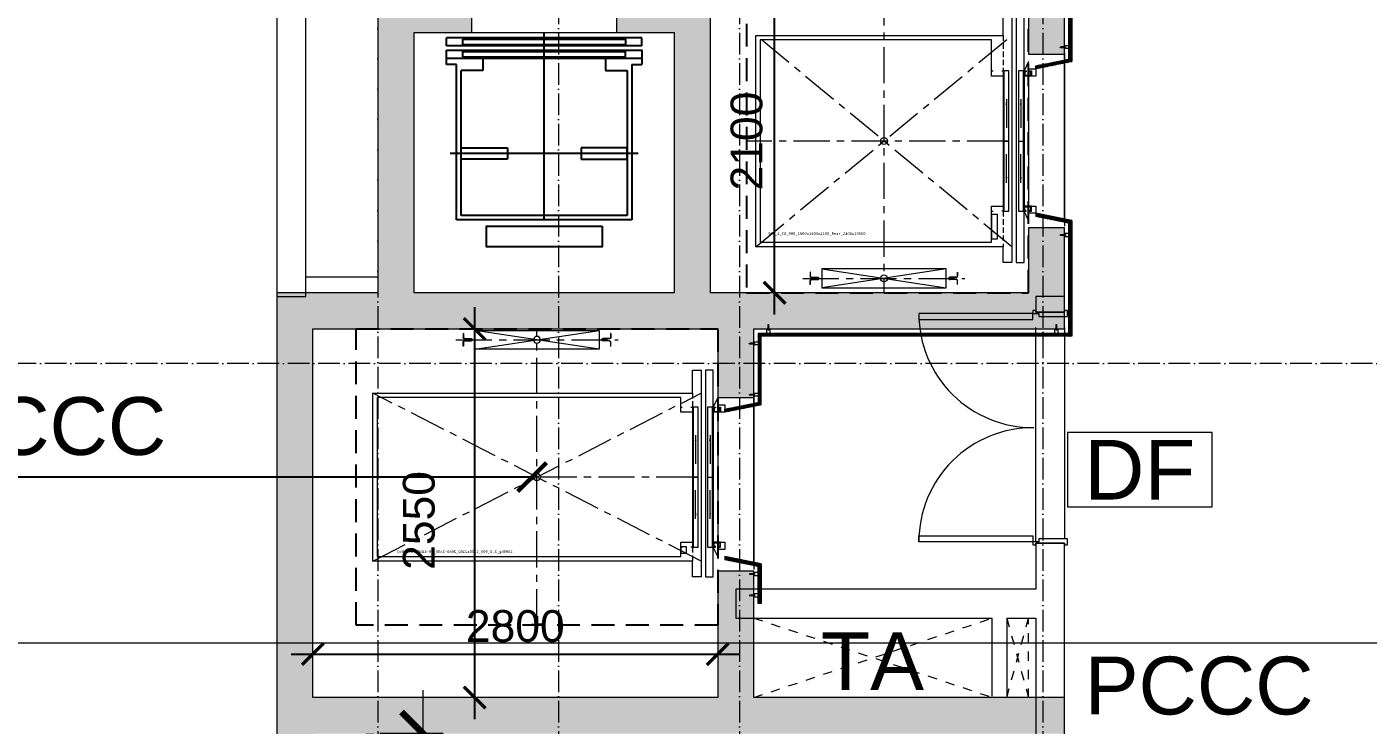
# Model space of a CAD drawing. Header units: millimetres. Extents: x -55734 to 162275, y 47779 to 197208.
# Drawn here: x 21021 to 30300, y 90943 to 95775 of the extents above; entities that cross this region are included whole.
import ezdxf
from ezdxf.enums import TextEntityAlignment as Align

# ---------------------------------------------------------------- set-up
doc = ezdxf.new("R2010")
doc.units = ezdxf.units.MM
for name, pattern in [('CENTERX2', [4, 2.5, -0.5, 0.5, -0.5]), ('Dash', [6.35, 3.175, -3.175]), ('Grid Line', [4.2, 3, -0.6, 0, -0.6]), ('HIDDEN', [0.375, 0.25, -0.125]), ('HIDDEN2', [4.7625, 3.175, -1.5875])]:
    doc.linetypes.add(name, pattern=pattern)
for name, color, linetype, lineweight in [('A-DETL-GENF-HDLN', 161, 'Dash', 5), ('CHU', 181, 'Continuous', 5), ('CUA', 31, 'Continuous', 9), ('DIM', 1, 'Continuous', 5), ('G-ANNO-SYMB', 111, 'Continuous', 5), ('GRA', 211, 'Continuous', 9), ('LAT-GACH', 140, 'Continuous', 13), ('NET-CAT', 3, 'Continuous', 15), ('NET-THAY', 2, 'Continuous', 9), ('THIET-BI-1', 26, 'Continuous', 5), ('TRUC', 225, 'Continuous', 5), ('Y-GHI CHU PCCC$0$Z-CT1-GHI CHU TT$0$KI-HIEU', 6, 'Continuous', 13)]:
    doc.layers.add(name, color=color, linetype=linetype, lineweight=lineweight)
doc.layers.add('Core - tb$0$CT3 MBT 11-31$0$Nqh-ME-01', color=8, linetype='Continuous')
doc.styles.add('Arial_3', font='Font - TrueType - Arial.ttf', dxfattribs={"height": 500})
doc.styles.add('hoistway plan', font='chhbg.shx', dxfattribs={"height": 45})
doc.styles.add('TA1', font='Font - TrueType - Arial.ttf')
doc.styles.add('Y-GHI CHU PCCC$0$Arial', font='Font - TrueType - Arial.ttf')
doc.dimstyles.new('D_100', dxfattribs={"dimtxt": 220, "dimasz": 150, "dimexe": 150, "dimexo": 150, "dimgap": 80, "dimtad": 1, "dimdec": 0, "dimzin": 9, "dimtxsty": 'TA1', "dimblk": 'ARCHTICK', "dimcen": 1, "dimdle": 150, "dimclrd": 256, "dimclre": 256, "dimclrt": 7, "dimadec": 0, "dimazin": 0, "dimtfac": 1, "dimtdec": 0, "dimtix": 1, "dimtmove": 1, "dimatfit": 3, "dimfxl": 1, "dimtolj": 1, "dimtzin": 0, "dimlwd": -1, "dimlwe": -1, "dimarcsym": 0})
doc.dimstyles.new('D_200_KTx2', dxfattribs={"dimtxt": 400, "dimasz": 300, "dimexe": 300, "dimexo": 300, "dimgap": 160, "dimtad": 1, "dimdec": 0, "dimzin": 9, "dimtxsty": 'TA1', "dimblk": 'ARCHTICK', "dimcen": 1, "dimdle": 300, "dimclrd": 256, "dimclre": 256, "dimclrt": 7, "dimadec": 0, "dimazin": 0, "dimtfac": 1, "dimtdec": 0, "dimtix": 1, "dimtmove": 1, "dimatfit": 3, "dimldrblk": 'ARCHTICK', "dimfxl": 1, "dimtolj": 1, "dimtzin": 0, "dimlwd": -1, "dimlwe": -1, "dimarcsym": 0})
doc.dimstyles.new('hoistway plan', dxfattribs={"dimtxt": 45, "dimasz": 17, "dimexe": 15, "dimexo": 20, "dimgap": 25, "dimtad": 1, "dimdec": 0, "dimzin": 0, "dimdsep": 46, "dimtxsty": 'hoistway plan', "dimblk": 'DOT', "dimcen": 50, "dimclrd": 8, "dimclre": 8, "dimclrt": 3, "dimadec": 0, "dimazin": 0, "dimtfac": 1, "dimtdec": 0, "dimtmove": 1, "dimatfit": 3, "dimfxl": 1, "dimtolj": 1, "dimtzin": 0, "dimarcsym": 0})
pattern_1 = [(240.2551187, (156993.5025, 23438.0964), (5.42651964, -3.10086836), []), (330.2551187, (156993.5025, 23438.0964), (3.10086836, 5.42651964), [])]
pattern_2 = [(240.2551187, (159143.5025, 25813.0964), (5.42651964, -3.10086836), []), (330.2551187, (159143.5025, 25813.0964), (3.10086836, 5.42651964), [])]

# ---------------------------------------------------------------- blocks, each defined once
blk = doc.blocks.new('_DOT')
at = {"color": 0, "linetype": 'ByBlock'}
blk.add_line((-0.5, 0), (-1, 0), dxfattribs=at)
at = {"color": 0, "linetype": 'ByBlock', "const_width": 0.5}
blk.add_lwpolyline([(-0.25, 0, 1), (0.25, 0, 1)], format="xyb", close=True, dxfattribs=at)
blk = doc.blocks.new('A$C1F5A74C7')
at = {"color": 0, "lineweight": 5}
for p, q in [((0, 10), (0, 12)), ((0, 10), (21, 10)), ((3, 8), (3, 10)), ((3, 5), (3, 7)), ((5, 91), (10, 94)), ((5, 91), (5, 29)), ((5, 91), (15, 91)), ((6, 78), (5, 75)), ((5, 75), (8, 75)), ((6, 72), (5, 69)), ((5, 69), (8, 69)), ((6, 66), (5, 63)), ((5, 63), (8, 63)), ((6, 60), (5, 57)), ((5, 57), (8, 57)), ((6, 54), (5, 51)), ((5, 51), (8, 51)), ((5, 49), (8, 49)), ((5, 10), (5, 29)), ((8, 5), (5, 5)), ((7, 80), (6, 78)), ((6, 78), (10, 78)), ((8, 73), (6, 72)), ((8, 67), (6, 66)), ((8, 61), (6, 60)), ((8, 55), (6, 54)), ((8, 82), (7, 80)), ((7, 81), (10, 81)), ((7, 80), (10, 80)), ((7, 29), (7, 76)), ((7, 10), (7, 31)), ((7, 9), (7, 10)), ((7, 5), (7, 8)), ((7, 5), (7, 5)), ((9, 84), (8, 82)), ((8, 83), (10, 83)), ((8, 73), (8, 75)), ((8, 69), (8, 67)), ((8, 61), (8, 63)), ((8, 57), (8, 55)), ((8, 51), (8, 49)), ((10, 87), (9, 85)), ((9, 85), (12, 86)), ((10, 5), (9, 5)), ((10, 99), (10, 11)), ((10, 94), (15, 91)), ((10, 87), (12, 85)), ((10, 41), (10, 80)), ((10, 78), (15, 78)), ((10, 41), (11, 41)), ((10, 13), (10, 0)), ((12, 5), (10, 5)), ((11, 84), (13, 84)), ((11, 81), (14, 82)), ((11, 41), (11, 80)), ((11, 80), (14, 80)), ((12, 84), (12, 83)), ((12, 73), (12, 75)), ((12, 75), (15, 75)), ((12, 73), (15, 72)), ((12, 69), (12, 67)), ((12, 69), (15, 69)), ((12, 67), (15, 66)), ((12, 61), (12, 63)), ((12, 63), (15, 63)), ((12, 61), (15, 60)), ((12, 57), (12, 55)), ((12, 57), (15, 57)), ((12, 55), (15, 54)), ((12, 49), (12, 51)), ((12, 51), (15, 51)), ((12, 49), (15, 49)), ((12, 5), (12, 5)), ((13, 82), (14, 80)), ((16, 5), (13, 5)), ((14, 80), (15, 78)), ((14, 29), (14, 76)), ((14, 10), (14, 31)), ((14, 9), (14, 10)), ((14, 5), (14, 8)), ((15, 91), (15, 29)), ((15, 78), (15, 75)), ((15, 72), (15, 69)), ((15, 66), (15, 63)), ((15, 60), (15, 57)), ((15, 54), (15, 51)), ((15, 10), (15, 29)), ((18, 10), (18, 8)), ((18, 7), (18, 5)), ((21, 10), (21, 12))]:
    blk.add_line(p, q, dxfattribs=at)
for centre, radius, start, end in [((5, 7), 2.77, 227.3489, 309.0524), ((10, 15), 10.9, 250.5292, 255.5659), ((10, 15), 10.9, 263.51, 276.4907), ((10, 15), 10.9, 284.1671, 289.4715), ((16, 7), 2.77, 230.845, 312.6565)]:
    blk.add_arc(centre, radius, start, end, dxfattribs=at)
blk = doc.blocks.new('*U73')
for p, q in [((11.2, 0), (10.7, 0)), ((11.7, 0), (11.2, 0)), ((12.4, 0), (12.2, 0)), ((14.1, 0), (12.9, 0)), ((14.1, 2.9), (14.1, 4)), ((14.1, 2.4), (14.1, 2.9)), ((14.1, 1.8), (14.1, 1.9)), ((14.1, 0), (14.1, 1.2)), ((14.1, 0), (14.1, -1.2)), ((14.1, 0), (15.4, 0)), ((15.9, 0), (16, 0)), ((16.6, 0), (17, 0)), ((17, 0), (18.1, 0)), ((47.7, 10), (47.7, -10)), ((14.1, -1.8), (14.1, -1.9)), ((14.1, -2.4), (14.1, -2.9)), ((14.1, -2.9), (14.1, -4))]:
    blk.add_line(p, q)
blk.add_lwpolyline([(50, 10), (9.5, 10, 0.414215), (7.5, 8), (7.5, -8, 0.414214), (9.5, -10), (50, -10)], format="xyb")
for radius in [2.9, 0.712]:
    blk.add_circle((14.1, 0), radius)
at = {"extrusion": (0, 0, -1), "xscale": 0.3999999999068677, "yscale": 0.3999999999068677, "zscale": -0.4, "rotation": 90.00000000000001}
blk.add_blockref('A$C1F5A74C7', (-42.8, -4.2), dxfattribs=at)
blk = doc.blocks.new('_ARCHTICK')
at = {"color": 0, "linetype": 'ByBlock', "const_width": 0.15}
blk.add_lwpolyline([(-0.5, -0.5), (0.5, 0.5)], dxfattribs=at)
blk = doc.blocks.new('*D63')
at = {"layer": 'Defpoints', "transparency": 16777216}
for p, q in [((1368.5, 5700), (1368.5, 2850)), ((1218.5, 5550), (1218.5, 5550)), ((1218.5, 3000), (1218.5, 3000))]:
    blk.add_line(p, q, dxfattribs=at)
at = {"layer": 'Defpoints', "color": 0, "transparency": 16777216}
for p in [(1368.5, 5550), (1368.5, 3000), (1368.5, 3000)]:
    blk.add_point(p, dxfattribs=at)
at = {"layer": 'Defpoints', "transparency": 16777216, "xscale": 150, "yscale": 150, "zscale": 150}
for p, rotation in [((1368.5, 5550), 89.99999999999993), ((1368.5, 3000), 269.9999999999999)]:
    blk.add_blockref('_ARCHTICK', p, dxfattribs=dict(at, rotation=rotation))
at = {"layer": 'Defpoints', "color": 7, "transparency": 16777216, "insert": (983.8, 4225), "char_height": 220, "attachment_point": 5, "rotation": 90, "style": 'TA1'}
blk.add_mtext('\\A1;2550', dxfattribs=at)
blk = doc.blocks.new('*D62')
at = {"layer": 'Defpoints', "transparency": 16777216}
for p, q in [((250, 3450.8), (250, 3450.8)), ((100, 3300.8), (3200, 3300.8))]:
    blk.add_line(p, q, dxfattribs=at)
at = {"layer": 'Defpoints', "color": 0, "transparency": 16777216}
for p in [(250, 3300.8), (3050, 3300.8), (3050, 3300.8)]:
    blk.add_point(p, dxfattribs=at)
at = {"layer": 'Defpoints', "transparency": 16777216, "xscale": 150, "yscale": 150, "zscale": 150}
for p, rotation in [((250, 3300.8), 179.9999999999999), ((3050, 3300.8), 359.9999999999999)]:
    blk.add_blockref('_ARCHTICK', p, dxfattribs=dict(at, rotation=rotation))
at = {"layer": 'Defpoints', "color": 7, "transparency": 16777216, "insert": (1650, 3493.1), "char_height": 220, "attachment_point": 5, "style": 'TA1'}
blk.add_mtext('\\A1;2800', dxfattribs=at)
blk = doc.blocks.new('*D64')
at = {"layer": 'Defpoints', "transparency": 16777216}
for p, q in [((3443.3, 5650), (3443.3, 8050)), ((3293.3, 7900), (3293.3, 7900)), ((3293.3, 5800), (3293.3, 5800))]:
    blk.add_line(p, q, dxfattribs=at)
at = {"layer": 'Defpoints', "color": 0, "transparency": 16777216}
for p in [(3443.3, 7900), (3443.3, 7900), (3443.3, 5800)]:
    blk.add_point(p, dxfattribs=at)
at = {"layer": 'Defpoints', "transparency": 16777216, "xscale": 150, "yscale": 150, "zscale": 150}
for p, rotation in [((3443.3, 7900), 89.9999999999999), ((3443.3, 5800), 269.9999999999999)]:
    blk.add_blockref('_ARCHTICK', p, dxfattribs=dict(at, rotation=rotation))
at = {"layer": 'Defpoints', "color": 7, "transparency": 16777216, "insert": (3251, 6850), "char_height": 220, "attachment_point": 5, "rotation": 90, "style": 'TA1'}
blk.add_mtext('\\A1;2100', dxfattribs=at)
blk = doc.blocks.new('A$C02D11954')
at = {"layer": 'Core - tb$0$CT3 MBT 11-31$0$Nqh-ME-01'}
for p, q in [((-1575, -91.3), (-1575, -36.3)), ((-1462.5, -44.8), (-337.5, -44.8)), ((-1462.5, -82.3), (-1462.5, -44.8)), ((-1462.5, -82.3), (-337.5, -82.3)), ((-899.7, -1294), (-899.7, 0)), ((-337.5, -44.8), (-337.5, -82.3)), ((-225, -91.3), (-225, -36.3)), ((-1575, -221.3), (-1575, -121.3)), ((-1462.5, -129.8), (-337.5, -129.8)), ((-1462.5, -167.3), (-1462.5, -129.8)), ((-1462.5, -167.3), (-337.5, -167.3)), ((-337.5, -167.3), (-337.5, -129.8)), ((-249.5, -836.3), (-1550, -836.3))]:
    blk.add_line(p, q, dxfattribs=at)
for points in [[(-225, -36.3), (-1575, -36.3)], [(-225, -91.3), (-1575, -91.3)], [(-1575, -121.3), (-225, -121.3), (-225, -221.3)], [(-1575, -176.3), (-225, -176.3)], [(-1325, -176.3), (-1325, -261.3)], [(-475, -176.3), (-475, -261.3)], [(-1506, -221.3), (-1575, -221.3)], [(-1506, -1294), (-1506, -221.3)], [(-1475, -1264), (-1475, -261.3)], [(-1325, -261.3), (-1475, -261.3)], [(-475, -261.3), (-325, -261.3)], [(-325, -261.3), (-325, -1264)], [(-294, -221.3), (-294, -1294)], [(-294, -221.3), (-225, -221.3)], [(-1475, -876.3), (-1475, -796.3)], [(-1475, -796.3), (-1155, -796.3)], [(-1155, -796.3), (-1155, -876.3)], [(-645, -796.3), (-645, -876.3)], [(-325, -796.3), (-645, -796.3)], [(-325, -876.3), (-325, -796.3)], [(-1155, -876.3), (-1475, -876.3)], [(-645, -876.3), (-325, -876.3)], [(-294, -1294), (-1506, -1294)], [(-325, -1264), (-1475, -1264)]]:
    blk.add_lwpolyline(points, dxfattribs=at)
blk.add_lwpolyline([(-500, -1339.3), (-500, -1481.8), (-1298.3, -1481.8), (-1298.3, -1339.3)], close=True, dxfattribs=at)
blk = doc.blocks.new('CUA 2 CANH MO KHUNG NHOM - 1 - Type 1-1152387-MẶT BẰNG TẦNG 1')
at = {"layer": 'CUA'}
for p, q in [((-687.5, 910.8), (-647.5, 910.8)), ((-687.5, 122.3), (-687.5, 910.8)), ((-647.5, 910.8), (-647.5, 122.3)), ((850.5, 910.8), (850.5, 122.3)), ((890.5, 910.8), (850.5, 910.8)), ((890.5, 122.3), (890.5, 910.8)), ((-647.5, 122.3), (-687.5, 122.3)), ((850.5, 122.3), (890.5, 122.3))]:
    blk.add_line(p, q, dxfattribs=at)
at = {"layer": 'CUA', "lineweight": 5}
for p, q in [((-688.5, 122.3), (-708.5, 122.3)), ((-708.5, 122.3), (-708.5, 102.3)), ((-708.5, 102.3), (-698.5, 102.3)), ((-698.5, 102.3), (-698.5, -97.7)), ((-688.5, 81.3), (-688.5, 122.3)), ((911.5, 122.3), (891.5, 122.3)), ((891.5, 122.3), (891.5, 81.3)), ((901.5, -97.7), (901.5, 102.3)), ((901.5, 102.3), (911.5, 102.3)), ((911.5, 102.3), (911.5, 122.3)), ((-668.5, 81.3), (-688.5, 81.3)), ((-668.5, -117.7), (-668.5, 81.3)), ((891.5, 81.3), (871.5, 81.3)), ((871.5, 81.3), (871.5, -117.7)), ((-698.5, -97.7), (-708.5, -97.7)), ((-708.5, -97.7), (-708.5, -117.7)), ((-708.5, -117.7), (-668.5, -117.7)), ((871.5, -117.7), (911.5, -117.7)), ((911.5, -97.7), (901.5, -97.7)), ((911.5, -117.7), (911.5, -97.7))]:
    blk.add_line(p, q, dxfattribs=at)
for centre, start, end in [((-687.5, 122.3), 359.5, 90), ((890.5, 122.3), 90, 180.5)]:
    blk.add_arc(centre, 788.5, start, end, dxfattribs=at)
blk = doc.blocks.new('*D148')
at = {"layer": 'Defpoints', "color": 0, "transparency": 16777216}
for p in [(23763.7, 90884.6), (24200.4, 90884.6), (24200.4, 89684.6)]:
    blk.add_point(p, dxfattribs=at)
at = {"layer": 'DIM', "transparency": 16777216}
for p, q in [((23763.7, 90884.6), (23763.7, 91184.6)), ((23900.4, 90884.6), (23463.7, 90884.6)), ((23763.7, 89684.6), (23763.7, 90884.6)), ((23900.4, 89684.6), (23463.7, 89684.6)), ((23763.7, 89684.6), (23763.7, 89384.6))]:
    blk.add_line(p, q, dxfattribs=at)
at = {"layer": 'DIM', "transparency": 16777216, "xscale": 300, "yscale": 300, "zscale": 300}
for p, rotation in [((23763.7, 90884.6), 270), ((23763.7, 89684.6), 90)]:
    blk.add_blockref('_ARCHTICK', p, dxfattribs=dict(at, rotation=rotation))
at = {"layer": 'DIM', "color": 7, "transparency": 16777216, "insert": (23399.5, 90284.6), "char_height": 400, "attachment_point": 5, "rotation": 90, "style": 'TA1'}
blk.add_mtext('\\A1;1200', dxfattribs=at)
blk = doc.blocks.new('Y-GHI CHU PCCC$0$A$C67775D76')
at = {"color": 8, "ltscale": 30}
blk.add_lwpolyline([(-266.7, -137.5), (266.7, -137.5), (266.7, 137.5), (-266.7, 137.5)], close=True, dxfattribs=at)
at = {"color": 8, "style": 'Y-GHI CHU PCCC$0$Arial'}
blk.add_text('DF', height=220, dxfattribs=at).set_placement((0, 0), align=Align.MIDDLE_CENTER)
blk = doc.blocks.new('P15_1000kg_1.75_2S_900_1100x2100_Side_1850x2530_1850x2530_OH-4630_PIT-1410')
h = blk.add_hatch()
h.set_pattern_fill('ANSI31', color=256, scale=50, angle=90, style=0)
h.set_pattern_definition([(225, (-50646.326, 22192.5385), (4.4194174, -4.4194174), [])])
h.paths.add_polyline_path([(740, 1768.5), (742, 1768.5), (742, 1741.2, 0.414214), (750, 1733.2), (795, 1733.2, -0.414214), (800, 1728.2), (800, 1721.8, -0.414214), (795, 1716.8), (750, 1716.8, 0.414214), (742, 1708.8), (742, 1681.5), (740, 1681.5), (740, 1709.8, -0.414214), (749, 1718.8), (794, 1718.8, 0.414214), (798, 1722.8), (798, 1727.2, 0.414214), (794, 1731.2), (749, 1731.2, -0.414214), (740, 1740.2)])
h = blk.add_hatch()
h.set_pattern_fill('ANSI31', color=256, scale=50, angle=90, style=0)
h.set_pattern_definition([(315, (-55417.6614, 22192.5385), (-4.4194174, -4.4194174), [])])
h.paths.add_polyline_path([(1760, 1768.5), (1758, 1768.5), (1758, 1741.2, -0.414214), (1750, 1733.2), (1705, 1733.2, 0.414214), (1700, 1728.2), (1700, 1721.8, 0.414214), (1705, 1716.8), (1750, 1716.8, -0.414214), (1758, 1708.8), (1758, 1681.5), (1760, 1681.5), (1760, 1709.8, 0.414214), (1751, 1718.8), (1706, 1718.8, -0.414214), (1702, 1722.8), (1702, 1727.2, -0.414214), (1706, 1731.2), (1751, 1731.2, 0.414214), (1760, 1740.2)])
h = blk.add_hatch()
h.set_pattern_fill('ANSI31', color=256, scale=50, angle=90, style=0)
h.set_pattern_definition([(225, (-52820.642, 26011.539), (-4.4194174, 4.4194174), [])])
h.paths.add_polyline_path([(1246.5, -219.1, 0.227735), (1245.8, -217.6, -0.227735), (1245, -216), (1245, -190, -0.414214), (1247, -188), (1253, -188, -0.414214), (1255, -190), (1255, -216, -0.227735), (1254.3, -217.6, 0.227735), (1253.5, -219.1), (1253.5, -241, 0.414214), (1255.5, -243), (1285.5, -243, -0.414214), (1287.5, -245), (1287.5, -250), (1212.5, -250), (1212.5, -245, -0.414214), (1214.5, -243), (1244.5, -243, 0.414214), (1246.5, -241)])
for p, q in [((740, 1768.5), (740, 1740.2)), ((742, 1768.5), (740, 1768.5)), ((742, 1768.5), (742, 1741.2)), ((1758, 1768.5), (1760, 1768.5)), ((1758, 1768.5), (1758, 1741.2)), ((1760, 1768.5), (1760, 1740.2)), ((740, 1681.5), (740, 1709.8)), ((742, 1681.5), (740, 1681.5)), ((742, 1708.8), (742, 1681.5)), ((749, 1731.2), (794, 1731.2)), ((749, 1718.8), (794, 1718.8)), ((750, 1733.2), (795, 1733.2)), ((750, 1716.8), (795, 1716.8)), ((798, 1727.2), (798, 1722.8)), ((800, 1728.2), (800, 1721.8)), ((1700, 1728.2), (1700, 1721.8)), ((1702, 1727.2), (1702, 1722.8)), ((1750, 1733.2), (1705, 1733.2)), ((1750, 1716.8), (1705, 1716.8)), ((1751, 1731.2), (1706, 1731.2)), ((1751, 1718.8), (1706, 1718.8)), ((1758, 1708.8), (1758, 1681.5)), ((1758, 1681.5), (1760, 1681.5)), ((1760, 1681.5), (1760, 1709.8)), ((0, 1325), (30, 1260)), ((30, 1225), (30, 325)), ((85, 1225), (85, 325)), ((115, 1225), (115, 325)), ((115, 1225), (115, 325)), ((175, 1225), (175, 325)), ((255, 1260), (245, 1260)), ((135, 775), (170, 775)), ((135, 775), (170, 775)), ((0, 225), (30, 290)), ((255, 290), (245, 290)), ((1212.5, -250), (1212.5, -245)), ((1287.5, -250), (1212.5, -250)), ((1214.5, -243), (1244.5, -243)), ((1245, -216), (1245, -190)), ((1246.5, -219.1), (1246.5, -241)), ((1253, -188), (1247, -188)), ((1253.5, -219.1), (1253.5, -241)), ((1255, -216), (1255, -190)), ((1285.5, -243), (1255.5, -243)), ((1287.5, -250), (1287.5, -245))]:
    blk.add_line(p, q)
at = {"ltscale": 100}
for p, q in [((820, 1660), (1680, 1790)), ((1680, 1660), (820, 1790))]:
    blk.add_line(p, q, dxfattribs=at)
at = {"linetype": 'CENTERX2', "ltscale": 100}
for p, q in [((1250, -250), (1250, 1800)), ((1811.8, 1725), (689.2, 1725)), ((2385, 194), (115, 1356)), ((115, 194), (2385, 1356)), ((175, 775), (2450, 775))]:
    blk.add_line(p, q, dxfattribs=at)
at = {"linetype": 'HIDDEN', "ltscale": 150}
for p, q in [((175, 1356), (175, 1260)), ((175, 290), (175, 194))]:
    blk.add_line(p, q, dxfattribs=at)
for points in [[(820, 1660), (1680, 1660), (1680, 1790), (820, 1790)], [(0, 1225), (0, 1275), (-50, 1275), (-50, 1225)], [(0, 275), (0, 325), (-50, 325), (-50, 275)], [(215, 247.8), (215, 292.8), (255, 292.8), (255, 247.8)], [(255, 242.8), (255, 297.8), (257, 297.8), (257, 242.8)]]:
    blk.add_lwpolyline(points, close=True)
for points in [[(30, 1247.9), (30, 1515), (85, 1515), (85, 1225)], [(115, 325), (115, 85), (175, 85), (175, 194), (2385, 194), (2385, 1356), (175, 1356), (175, 1515), (115, 1515), (115, 1515)], [(115, 1515), (115, 1225)], [(185, 1260), (175, 1260), (175, 1225), (255, 1225), (255, 1260), (255, 1325), (2355, 1325), (2355, 225), (255, 225), (255, 290), (255, 325), (175, 325), (175, 290), (185, 290)], [(-20, 1260), (-20, 1225), (30, 1225), (30, 1260), (15, 1260), (15, 1255), (25, 1255), (25, 1230), (-15, 1230), (-15, 1255), (-5, 1255), (-5, 1260), (-20, 1260)], [(70, 775), (35, 775), (35, 1260), (70, 1260), (70, 290), (35, 290), (35, 775)], [(170, 775), (135, 775), (135, 1260), (170, 1260), (170, 290), (135, 290), (135, 775)], [(-20, 290), (-20, 325), (30, 325), (30, 290), (15, 290), (15, 295), (25, 295), (25, 320), (-15, 320), (-15, 295), (-5, 295), (-5, 290), (-20, 290)], [(85, 325), (85, 85), (30, 85), (30, 290)]]:
    blk.add_lwpolyline(points)
at = {"ltscale": 100}
for centre in [(1250, 1725), (1250, 775)]:
    blk.add_circle(centre, 23.8, dxfattribs=at)
for centre, radius, start, end in [((749, 1740.2), 9, 180, 270), ((749, 1709.8), 9, 90, 180), ((750, 1741.2), 8, 180, 270), ((750, 1708.8), 8, 90, 180), ((794, 1727.2), 4, 0, 90), ((794, 1722.8), 4, 270, 0), ((795, 1728.2), 5, 0, 90), ((795, 1721.8), 5, 270, 0), ((1705, 1728.2), 5, 90, 180), ((1705, 1721.8), 5, 180, 270), ((1706, 1727.2), 4, 90, 180), ((1706, 1722.8), 4, 180, 270), ((1750, 1741.2), 8, 270, 0), ((1750, 1708.8), 8, 0, 90), ((1751, 1740.2), 9, 270, 0), ((1751, 1709.8), 9, 0, 90), ((1214.5, -245), 2, 90, 180), ((1244.5, -241), 2, 270, 0), ((1247, -190), 2, 90, 180), ((1247, -216), 2, 180, 231.31781), ((1244.5, -219.1), 2, 0, 51.31781), ((1253, -190), 2, 0, 90), ((1255.5, -219.1), 2, 128.68219, 180), ((1255.5, -241), 2, 180, 270), ((1253, -216), 2, 308.68219, 0), ((1285.5, -245), 2, 0, 90)]:
    blk.add_arc(centre, radius, start, end)
at = {"layer": 'Defpoints', "linetype": 'HIDDEN2', "ltscale": 50}
blk.add_lwpolyline([(0, -250), (2500, -250), (2500, 1800), (0, 1800)], close=True, dxfattribs=at)
at = {"layer": 'Defpoints'}
blk.add_text('1000kg_2.0_900_1100x2100_2050-2500_OH-4850_PIT-1650', height=20, dxfattribs=at).set_placement((1418.3, 250))
for points in [[(52.5, 1064.7), (52.5, 866.3)], [(152.5, 1064.7), (152.5, 866.3)], [(52.5, 485.3), (52.5, 683.7)], [(152.5, 485.3), (152.5, 683.7)]]:
    blk.add_leader(points, dimstyle='hoistway plan', override={"dimasz": 40, "dimtad": 0, "dimclrd": 256})
blk = doc.blocks.new('P13_13_900_CO_900_1600x1350_Rear_2050x1910')
h = blk.add_hatch()
h.set_pattern_fill('ANSI31', color=256, scale=50, angle=90, style=0)
h.set_pattern_definition([(225, (-738.679, 3896.771), (-4.419417, 4.419417), [])])
h.paths.add_polyline_path([(-946.5, 2019.1, 0.227735), (-945.8, 2017.6, -0.227735), (-945, 2016), (-945, 1990, -0.414214), (-947, 1988), (-953, 1988, -0.414214), (-955, 1990), (-955, 2016, -0.227735), (-954.3, 2017.6, 0.227735), (-953.5, 2019.1), (-953.5, 2041, 0.414214), (-955.5, 2043), (-985.5, 2043, -0.414214), (-987.5, 2045), (-987.5, 2050), (-912.5, 2050), (-912.5, 2045, -0.414214), (-914.5, 2043), (-944.5, 2043, 0.414214), (-946.5, 2041)])
h = blk.add_hatch()
h.set_pattern_fill('ANSI31', color=256, scale=50, angle=90, style=0)
h.set_pattern_definition([(315, (-3335.6985, 52.7706), (-4.419417, -4.419417), [])])
h.paths.add_polyline_path([(-1460, 6.5), (-1458, 6.5), (-1458, 33.8, -0.414214), (-1450, 41.8), (-1405, 41.8, 0.414214), (-1400, 46.8), (-1400, 53.2, 0.414214), (-1405, 58.2), (-1450, 58.2, -0.414214), (-1458, 66.2), (-1458, 93.5), (-1460, 93.5), (-1460, 65.2, 0.414214), (-1451, 56.2), (-1406, 56.2, -0.414214), (-1402, 52.2), (-1402, 47.8, -0.414214), (-1406, 43.8), (-1451, 43.8, 0.414214), (-1460, 34.8)])
h = blk.add_hatch()
h.set_pattern_fill('ANSI31', color=256, scale=50, angle=90, style=0)
h.set_pattern_definition([(225, (1435.637, 52.7706), (4.419417, -4.419417), [])])
h.paths.add_polyline_path([(-440, 6.5), (-442, 6.5), (-442, 33.8, 0.414214), (-450, 41.8), (-495, 41.8, -0.414214), (-500, 46.8), (-500, 53.2, -0.414214), (-495, 58.2), (-450, 58.2, 0.414214), (-442, 66.2), (-442, 93.5), (-440, 93.5), (-440, 65.2, -0.414214), (-449, 56.2), (-494, 56.2, 0.414214), (-498, 52.2), (-498, 47.8, 0.414214), (-494, 43.8), (-449, 43.8, -0.414214), (-440, 34.8)])
for p, q in [((-987.5, 2050), (-912.5, 2050)), ((-987.5, 2050), (-987.5, 2045)), ((-985.5, 2043), (-955.5, 2043)), ((-914.5, 2043), (-944.5, 2043)), ((-912.5, 2050), (-912.5, 2045)), ((-955, 2016), (-955, 1890)), ((-953.5, 2019.1), (-953.5, 2041)), ((-946.5, 2019.1), (-946.5, 2041)), ((-945, 2016), (-945, 1890)), ((-953, 1888), (-947, 1888)), ((-205, 1485), (-195, 1485)), ((50, 1550), (20, 1485)), ((-125, 1450), (-125, 550)), ((-65, 1450), (-65, 550)), ((-65, 1450), (-65, 550)), ((-35, 1450), (-35, 550)), ((20, 1450), (20, 550)), ((-85, 1000), (-120, 1000)), ((-85, 1000), (-120, 1000)), ((-205, 515), (-195, 515)), ((50, 450), (20, 515)), ((-1458, 93.5), (-1460, 93.5)), ((-1460, 93.5), (-1460, 65.2)), ((-1458, 66.2), (-1458, 93.5)), ((-442, 66.2), (-442, 93.5)), ((-442, 93.5), (-440, 93.5)), ((-440, 93.5), (-440, 65.2)), ((-1460, 6.5), (-1460, 34.8)), ((-1458, 6.5), (-1460, 6.5)), ((-1458, 6.5), (-1458, 33.8)), ((-1451, 56.2), (-1406, 56.2)), ((-1451, 43.8), (-1406, 43.8)), ((-1450, 58.2), (-1405, 58.2)), ((-1450, 41.8), (-1405, 41.8)), ((-1402, 47.8), (-1402, 52.2)), ((-1400, 46.8), (-1400, 53.2)), ((-500, 46.8), (-500, 53.2)), ((-498, 47.8), (-498, 52.2)), ((-450, 58.2), (-495, 58.2)), ((-450, 41.8), (-495, 41.8)), ((-449, 56.2), (-494, 56.2)), ((-449, 43.8), (-494, 43.8)), ((-442, 6.5), (-442, 33.8)), ((-442, 6.5), (-440, 6.5)), ((-440, 6.5), (-440, 34.8))]:
    blk.add_line(p, q)
at = {"linetype": 'CENTERX2', "ltscale": 100}
for p, q in [((-950, 2050), (-950, -50)), ((-1835, 269), (-65, 1731)), ((-65, 269), (-1835, 1731)), ((-125, 1000), (-1900, 1000)), ((-1511.8, 50), (-389.2, 50))]:
    blk.add_line(p, q, dxfattribs=at)
at = {"linetype": 'HIDDEN', "ltscale": 150}
for p, q in [((-125, 1731), (-125, 1485)), ((-125, 515), (-125, 269))]:
    blk.add_line(p, q, dxfattribs=at)
at = {"ltscale": 100}
for p, q in [((-520, 115), (-1380, -15)), ((-1380, 115), (-520, -15))]:
    blk.add_line(p, q, dxfattribs=at)
for points in [[(-65, 550), (-65, 160), (-125, 160), (-125, 269), (-1835, 269), (-1835, 1731), (-125, 1731), (-125, 1890), (-65, 1890), (-65, 1890)], [(-65, 1890), (-65, 1450)], [(20, 1472.9), (20, 1890), (-35, 1890), (-35, 1450)], [(-135, 1485), (-125, 1485), (-125, 1450), (-205, 1450), (-205, 1485), (-205, 1700), (-1805, 1700), (-1805, 300), (-205, 300), (-205, 515), (-205, 550), (-125, 550), (-125, 515), (-135, 515)], [(-120, 1000), (-85, 1000), (-85, 1485), (-120, 1485), (-120, 515), (-85, 515), (-85, 1000)], [(-20, 1000), (15, 1000), (15, 1485), (-20, 1485), (-20, 515), (15, 515), (15, 1000)], [(70, 1485), (70, 1450), (20, 1450), (20, 1485), (35, 1485), (35, 1480), (25, 1480), (25, 1455), (65, 1455), (65, 1480), (55, 1480), (55, 1485), (70, 1485)], [(-35, 550), (-35, 160), (20, 160), (20, 515)], [(70, 515), (70, 550), (20, 550), (20, 515), (35, 515), (35, 520), (25, 520), (25, 545), (65, 545), (65, 520), (55, 520), (55, 515), (70, 515)]]:
    blk.add_lwpolyline(points)
for points in [[(50, 1450), (50, 1500), (100, 1500), (100, 1450)], [(-205, 317.8), (-205, 497.8), (-207, 497.8), (-207, 317.8)], [(-165, 322.8), (-165, 492.8), (-205, 492.8), (-205, 322.8)], [(50, 500), (50, 550), (100, 550), (100, 500)], [(-520, 115), (-1380, 115), (-1380, -15), (-520, -15)]]:
    blk.add_lwpolyline(points, close=True)
for centre in [(-950, 1000), (-950, 50)]:
    blk.add_circle(centre, 23.8, dxfattribs=at)
for centre, radius, start, end in [((-985.5, 2045), 2, 180, 270), ((-955.5, 2041), 2, 0, 90), ((-944.5, 2041), 2, 90, 180), ((-914.5, 2045), 2, 270, 0), ((-953, 2016), 2, 128.68219, 180), ((-955.5, 2019.1), 2, 308.68219, 0), ((-944.5, 2019.1), 2, 180, 231.31781), ((-947, 2016), 2, 0, 51.31781), ((-953, 1890), 2, 180, 270), ((-947, 1890), 2, 270, 0), ((-1451, 65.2), 9, 180, 270), ((-1451, 34.8), 9, 90, 180), ((-1450, 66.2), 8, 180, 270), ((-1450, 33.8), 8, 90, 180), ((-1406, 52.2), 4, 0, 90), ((-1406, 47.8), 4, 270, 0), ((-1405, 53.2), 5, 0, 90), ((-1405, 46.8), 5, 270, 0), ((-495, 53.2), 5, 90, 180), ((-495, 46.8), 5, 180, 270), ((-494, 52.2), 4, 90, 180), ((-494, 47.8), 4, 180, 270), ((-450, 66.2), 8, 270, 0), ((-450, 33.8), 8, 0, 90), ((-449, 65.2), 9, 270, 0), ((-449, 34.8), 9, 0, 90)]:
    blk.add_arc(centre, radius, start, end)
at = {"layer": 'Defpoints', "linetype": 'HIDDEN2', "ltscale": 50}
blk.add_lwpolyline([(-1900, -50), (50, -50), (50, 2050), (-1900, 2050)], close=True, dxfattribs=at)
at = {"layer": 'Defpoints'}
blk.add_text('900_2_CO_900_1600x1400x2100_Rear_2100x19500', height=20, dxfattribs=at).set_placement((-1750, 350))
for points in [[(-102.5, 1289.7), (-102.5, 1091.3)], [(-2.5, 1289.7), (-2.5, 1091.3)], [(-102.5, 710.3), (-102.5, 908.7)], [(-2.5, 710.3), (-2.5, 908.7)]]:
    blk.add_leader(points, dimstyle='hoistway plan', override={"dimasz": 40, "dimtad": 0, "dimclrd": 256})
blk = doc.blocks.new('A$C18732D84')
at = {"layer": 'GRA', "transparency": 33554687}
h = blk.add_hatch(dxfattribs=at)
h.set_pattern_fill('ANSI37', color=159, scale=50, angle=180, style=0)
h.set_pattern_definition([(225, (281291.963, 12864.836), (4.41941738, -4.41941738), []), (315, (281291.963, 12864.836), (4.41941738, 4.41941738), [])])
h.paths.add_polyline_path([(5500, 8500), (5500, 7400), (5480, 7416.4), (5480, 8483.6)])
h = blk.add_hatch(dxfattribs=at)
h.set_pattern_fill('ANSI37', color=159, scale=50, angle=555.25512, style=0)
h.set_pattern_definition(pattern_2)
h.paths.add_polyline_path([(5500, 7400), (5250, 7350), (5250, 7370.4), (5480, 7416.4)])
h = blk.add_hatch(dxfattribs=at)
h.set_pattern_fill('ANSI37', color=159, scale=50, angle=555.25512, style=0)
h.set_pattern_definition(pattern_2)
h.paths.add_polyline_path([(5500, 6300), (5250, 6350), (5250, 6329.6), (5480, 6283.6)])
h = blk.add_hatch(dxfattribs=at)
h.set_pattern_fill('ANSI37', color=159, scale=50, angle=180, style=0)
h.set_pattern_definition([(225, (281291.963, 10664.836), (4.41941738, -4.41941738), []), (315, (281291.963, 10664.836), (4.41941738, 4.41941738), [])])
h.paths.add_polyline_path([(5500, 6300), (5500, 5500), (5480, 5520), (5480, 6283.6)])
h = blk.add_hatch(dxfattribs=at)
h.set_pattern_fill('ANSI37', color=159, scale=50, angle=180, style=0)
h.set_pattern_definition([(225, (279141.963, 8339.836), (4.41941738, -4.41941738), []), (315, (279141.963, 8339.836), (4.41941738, 4.41941738), [])])
h.paths.add_polyline_path([(3350, 5025), (3350, 5500), (3330, 5520), (3330, 5041.4)])
h = blk.add_hatch(dxfattribs=at)
h.set_pattern_fill('ANSI37', color=159, scale=50, angle=90, style=0)
h.set_pattern_definition([(135, (6494.836, -270291.963), (-4.41941738, -4.41941738), []), (225, (6494.836, -270291.963), (4.41941738, -4.41941738), [])])
h.paths.add_polyline_path([(3330, 5520), (5480, 5520), (5500, 5500), (3350, 5500)])
h = blk.add_hatch(dxfattribs=at)
h.set_pattern_fill('ANSI37', color=159, scale=50, angle=555.25512, style=0)
h.set_pattern_definition(pattern_1)
h.paths.add_polyline_path([(3350, 5025), (3100, 4975), (3100, 4995.4), (3330, 5041.4)])
h = blk.add_hatch(dxfattribs=at)
h.set_pattern_fill('ANSI37', color=159, scale=50, angle=555.25512, style=0)
h.set_pattern_definition(pattern_1)
h.paths.add_polyline_path([(3350, 3925), (3100, 3975), (3100, 3954.6), (3330, 3908.6)])
h = blk.add_hatch(dxfattribs=at)
h.set_pattern_fill('ANSI37', color=159, scale=50, angle=180, style=0)
h.set_pattern_definition([(225, (279141.963, 8289.836), (4.41941738, -4.41941738), []), (315, (279141.963, 8289.836), (4.41941738, 4.41941738), [])])
h.paths.add_polyline_path([(3350, 3925), (3350, 3650), (3330, 3650), (3330, 3908.6)])
at = {"layer": 'NET-CAT'}
h = blk.add_hatch(color=256, dxfattribs=at)
h.dxf.hatch_style = 1
h.paths.add_polyline_path([(5450, 10650), (5200, 10650), (5200, 9650), (5450, 9650)], flags=17)
h.paths.add_polyline_path([(5450, 12850), (5200, 12850), (5200, 11850), (5450, 11850)], flags=17)
h.paths.add_polyline_path([(5450, 8450), (5200, 8450), (5200, 7450), (5450, 7450)], flags=17)
h.paths.add_polyline_path([(5450, 6250), (5200, 6250), (5200, 5800), (3000, 5800), (3000, 14500), (5200, 14500), (5200, 14050), (5450, 14050), (5450, 14750), (2750, 14750), (2750, 7850), (2350, 7850), (2350, 7600), (2750, 7600), (2750, 5800), (950, 5800), (950, 7600), (1350, 7600), (1350, 7850), (700, 7850), (700, 5800), (0, 5800), (0, 0), (4150, 0), (4150, 250), (250, 250), (250, 2750), (5450, 2750), (5450, 3000), (3300, 3000), (3300, 3875), (3050, 3875), (3050, 3000), (250, 3000), (250, 5550), (3050, 5550), (3050, 5075), (3300, 5075), (3300, 5550), (5450, 5550)])
at = {"layer": 'GRA'}
for points in [[(5500, 8500), (5500, 7400), (5480, 7416.4), (5480, 8483.6)], [(5500, 7400), (5250, 7350), (5250, 7370.4), (5480, 7416.4)], [(5500, 6300), (5250, 6350), (5250, 6329.6), (5480, 6283.6)], [(5500, 6300), (5500, 5500), (5480, 5520), (5480, 6283.6)], [(3350, 5025), (3350, 5500), (3330, 5520), (3330, 5041.4)], [(3330, 5520), (5480, 5520), (5500, 5500), (3350, 5500)], [(3350, 5025), (3100, 4975), (3100, 4995.4), (3330, 5041.4)], [(3350, 3925), (3100, 3975), (3100, 3954.6), (3330, 3908.6)], [(3350, 3925), (3350, 3650), (3330, 3650), (3330, 3908.6)]]:
    blk.add_lwpolyline(points, close=True, dxfattribs=at)
at = {"layer": 'LAT-GACH'}
for p, q in [((1350, 7600), (2350, 7600)), ((5450, 6310), (5450, 7450)), ((5200, 7300), (5200, 6400)), ((3300, 3935), (3300, 5075)), ((3050, 4925), (3050, 4025))]:
    blk.add_line(p, q, dxfattribs=at)
at = {"layer": 'NET-CAT'}
for points in [[(2350, 7850), (2350, 7600), (2750, 7600), (2750, 5800), (950, 5800), (950, 7600), (1350, 7600), (1350, 7850)], [(700, 7850), (700, 5800), (0, 5800), (0, 0)], [(5450, 2750), (5450, 3000), (3300, 3000), (3300, 3875), (3050, 3875), (3050, 3000), (250, 3000), (250, 5550), (3050, 5550), (3050, 5075), (3300, 5075), (3300, 5550), (5450, 5550), (5450, 6250), (5200, 6250), (5200, 5800), (3000, 5800), (3000, 14500)]]:
    blk.add_lwpolyline(points, dxfattribs=at)
blk.add_lwpolyline([(5450, 8450), (5200, 8450), (5200, 7450), (5450, 7450)], close=True, dxfattribs=at)
at = {"layer": 'GRA', "xscale": -1}
for p, rotation in [((5500, 7500), 359.9999999999978), ((3400.4, 5500), 269.9999999999965), ((5392.9, 5500), 269.9999999999965)]:
    blk.add_blockref('*U73', p, dxfattribs=dict(at, rotation=rotation))
for p in [(5500, 7500), (3350, 5450), (3350, 5095.4)]:
    blk.add_blockref('*U73', p, dxfattribs=at)
at = {"layer": 'GRA', "rotation": 180}
for p in [(5500, 6200), (3350, 3854.6), (3350, 3707.1)]:
    blk.add_blockref('*U73', p, dxfattribs=at)
at = {"layer": 'NET-CAT'}
blk.add_blockref('A$C02D11954', (2750, 7600), dxfattribs=at)
at = {"layer": 'THIET-BI-1'}
blk.add_blockref('P13_13_900_CO_900_1600x1350_Rear_2050x1910', (5150, 5850), dxfattribs=at)
at = {"layer": 'THIET-BI-1', "xscale": -1}
blk.add_blockref('P15_1000kg_1.75_2S_900_1100x2100_Side_1850x2530_1850x2530_OH-4630_PIT-1410', (3050, 3750), dxfattribs=at)
at = {"layer": 'Defpoints'}
dim = blk.add_linear_dim(base=(3443.3, 7900), p1=(3443.3, 5800), p2=(3443.3, 7900), angle=90, dimstyle='D_100', dxfattribs=at)
dim.commit()
dim.dimension.update_dxf_attribs({"geometry": '*D64', "text_midpoint": (3251, 6850)})
dim = blk.add_linear_dim(base=(1368.5, 3000), p1=(1368.5, 5550), p2=(1368.5, 3000), angle=90, dimstyle='D_100', dxfattribs=at)
dim.commit()
dim.dimension.update_dxf_attribs({"geometry": '*D63', "text_midpoint": (1176.2, 4225), "dimtype": 128})
dim = blk.add_linear_dim(base=(3050, 3300.8), p1=(250, 3300.8), p2=(3050, 3300.8), dimstyle='D_100', dxfattribs=at)
dim.commit()
dim.dimension.update_dxf_attribs({"geometry": '*D62', "text_midpoint": (1650, 3493.1)})
blk = doc.blocks.new('ALC1807-ASCENT PLAZA-KET CAU_rvt-1-MẶT BẰNG TẦNG 1')
blk.add_blockref('A$C18732D84', (22750.5, 16539.9))

msp = doc.modelspace()

# ---------------------------------------------------------------- linework, layer by layer
at = {"layer": 'A-DETL-GENF-HDLN', "ltscale": 20}
for p, q in [((26050.4, 91684.6, 0), (27700.4, 91135.4, 0)), ((26050.4, 91134.6, 0), (27700.4, 91683.8, 0)), ((27800.4, 91684.6, 0), (27950.2, 91134.6, 0)), ((27800.4, 91134.6, 0), (27950.2, 91684.6, 0)), ((27950.2, 91134.6, 0), (27950.2, 91684.6, 0))]:
    msp.add_line(p, q, dxfattribs=at)
at = {"layer": 'G-ANNO-SYMB'}
msp.add_line((-22737.9, 91513.7, 0), (107315.2, 91513.7, 0), dxfattribs=at)
at = {"layer": 'NET-CAT'}
for p, q in [((22950.4, 93909.6, 0), (22950.4, 99104.6, 0)), ((22750.4, 98184.6, 0), (22750.4, 93909.6, 0)), ((22750.4, 93909.6, 0), (22950.4, 93909.6, 0)), ((28000.4, 93909.6, 0), (28000.4, 93801.5, 0)), ((28200.4, 93909.6, 0), (28000.4, 93909.6, 0)), ((28200.4, 93801.5, 0), (28200.4, 93909.6, 0)), ((28000.4, 93801.5, 0), (28200.4, 93801.5, 0)), ((28000.4, 92201.5, 0), (28000.4, 91884.6, 0)), ((28200.4, 92201.5, 0), (28000.4, 92201.5, 0)), ((28200.4, 90784.6, 0), (28200.4, 92201.5, 0)), ((28000.4, 91884.6, 0), (25925.4, 91884.6, 0)), ((25925.4, 91884.6, 0), (25925.4, 91684.6, 0)), ((25925.4, 91684.6, 0), (27700.3, 91684.6, 0)), ((27700.3, 91144.6, 0), (27700.3, 91684.6, 0)), ((27800.3, 91684.6, 0), (28000.4, 91684.6, 0)), ((27800.3, 91684.6, 0), (27800.3, 91144.6, 0)), ((28000.4, 91684.6, 0), (28000.4, 90784.6, 0))]:
    msp.add_line(p, q, dxfattribs=at)
at = {"layer": 'NET-THAY'}
for p, q in [((28200.4, 95594.6, 0), (28200.4, 94394.6, 0)), ((22950.4, 94044.6, 0), (23450.4, 94044.6, 0)), ((28000.4, 92211.5, 0), (28000.4, 93694.6, 0)), ((28200.4, 93694.6, 0), (28200.4, 92231.5, 0)), ((26050.4, 93219.6, 0), (26050.4, 92019.6, 0))]:
    msp.add_line(p, q, dxfattribs=at)
at = {"layer": 'TRUC', "linetype": 'Grid Line', "ltscale": 50}
for p, q in [((23450.4, 118844.6, 0), (23450.4, 62100.6, 0)), ((24700.4, 118844.6, 0), (24700.4, 59433, 0)), ((25950.4, 118844.6, 0), (25950.4, 62100.6, 0)), ((28050.4, 118844.6, 0), (28050.4, 59433, 0)), ((48819, 93444.6, 0), (-19345, 93444.6, 0))]:
    msp.add_line(p, q, dxfattribs=at)

# ---------------------------------------------------------------- block references
at = {"layer": 'CUA', "rotation": 89.99999999999991}
msp.add_blockref('CUA 2 CANH MO KHUNG NHOM - 1 - Type 1-1152387-MẶT BẰNG TẦNG 1', (28102.6, 92900.1, 0), dxfattribs=at)
msp.add_blockref('CUA 2 CANH MO KHUNG NHOM - 1 - Type 1-1152387-MẶT BẰNG TẦNG 1', (28102.6, 92900.1, 0), dxfattribs=at)
at = {"layer": 'NET-CAT'}
msp.add_blockref('ALC1807-ASCENT PLAZA-KET CAU_rvt-1-MẶT BẰNG TẦNG 1', (-0.1, 71594.6, 0), dxfattribs=at)
at = {"layer": 'Y-GHI CHU PCCC$0$Z-CT1-GHI CHU TT$0$KI-HIEU', "color": 8, "xscale": 1.875, "yscale": 1.875, "zscale": 1.875}
msp.add_blockref('Y-GHI CHU PCCC$0$A$C67775D76', (28720.6, 92710.7, 0), dxfattribs=at)

# ---------------------------------------------------------------- texts
at = {"layer": 'CHU', "color": 7, "char_height": 400, "line_spacing_factor": 0.936439, "style": 'Arial_3'}
for s, insert, width, attachment_point in [('THANG MÁY PHỤC VỤ PCCC', (21985.7, 93213, 0), 8782.01, 3), ('\\pt2540,5080,7620,10160,12700,15240,17780,20320,22860,25400,27940,30480,33020,35560,38100,40640,43180,45720,48260,50800,53340,55880,58420,60960,63500,66040,68580,71120,73660,76200,78740,81280;TA', (26513.7, 91586.7, 0), 749.42, 1), ('\\pt2540,5080,7620,10160,12700,15240,17780,20320,22860,25400,27940,30480,33020,35560,38100,40640,43180,45720,48260,50800,53340,55880,58420,60960,63500,66040,68580,71120,73660,76200,78740,81280;PCCC', (28339.3, 91417.3, 0), 1644.28, 1)]:
    msp.add_mtext(s, dxfattribs=dict(at, insert=insert, width=width, attachment_point=attachment_point))

# ---------------------------------------------------------------- dimensions: what is measured, and where the dimension line sits
at = {"layer": 'DIM'}
dim = msp.add_linear_dim(base=(23763.7, 90884.6, 0), p1=(24200.4, 89684.6, 0), p2=(24200.4, 90884.6, 0), angle=90, dimstyle='D_200_KTx2', dxfattribs=at)
dim.commit()
dim.dimension.update_dxf_attribs({"geometry": '*D148', "text_midpoint": (23399.5, 90284.6, 0)})

# ---------------------------------------------------------------- leaders
msp.add_leader([(24516.8, 92659.6, 0), (14309.6, 92659.6, 0)], dimstyle='D_200_KTx2', override={"dimasz": 200, "dimgap": 160, "dimtad": 0, "dimtfill": 1, "dimarcsym": 2})

doc.saveas('drawing.dxf')
